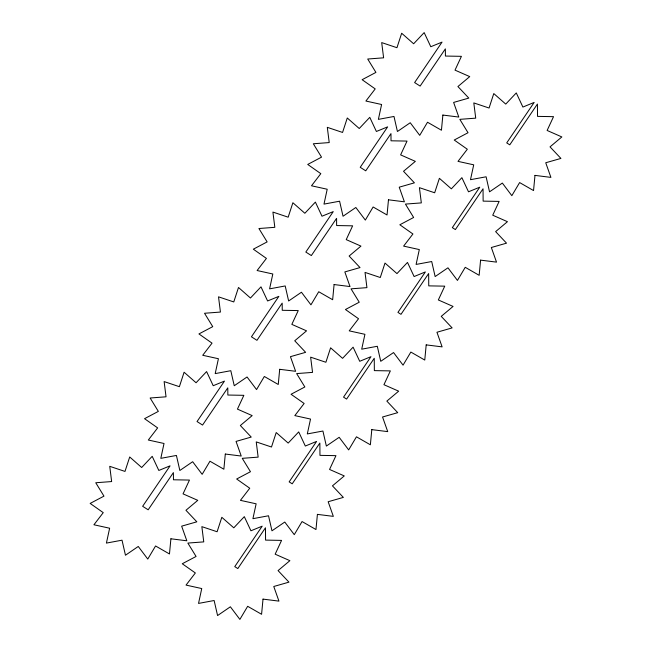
<?xml version="1.0" encoding="UTF-8"?>
<svg xmlns="http://www.w3.org/2000/svg" width="652" height="652" viewBox="0 0 652 652"><rect width="100%" height="100%" fill="white"/><g stroke="black" fill="none" stroke-linecap="round" stroke-linejoin="round"><path stroke-width="0.98" d="M170.905 538.788L169.471 553.964L155.559 545.977L147.768 559.074L138.265 546.466L125.461 555.227L122.022 540.19L106.415 543.092L109.634 528.226L93.929 524.77L103.244 512.643L90.155 503.425L103.961 496.131L95.746 482.749L111.647 481.559L109.732 466.319L124.988 471.429L129.707 456.979L141.68 467.508L152.201 456.327L158.819 470.459L170.082 465.838L142.649 506.294L148.167 509.807L173.399 472.586L173.456 479.782L189.455 480.068L183.049 493.866L197.768 500.345L185.95 510.272L196.839 521.82L181.655 526.164L186.831 540.793L170.905 538.788M225.299 454.045L223.864 469.22L209.952 461.225L202.161 474.33L192.658 461.722L179.854 470.483L176.415 455.446L160.808 458.348L164.027 443.482L148.322 440.027L157.637 427.899L144.548 418.682L158.346 411.388L150.139 398.005L166.04 396.807L164.125 381.575L179.381 386.685L184.1 372.227L196.073 382.757L206.594 371.583L213.212 385.715L224.475 381.086L197.043 421.551L202.56 425.063L227.792 387.842L227.85 395.039L243.848 395.324L237.442 409.122L252.161 415.601L240.343 425.528L251.232 437.076L236.048 441.412L241.224 456.041L225.299 454.045M279.692 369.301L278.257 384.476L264.337 376.481L256.554 389.578L247.051 376.978L234.247 385.739L230.808 370.703L215.201 373.604L218.42 358.73L202.715 355.283L212.03 343.148L198.941 333.938L212.739 326.644L204.532 313.262L220.433 312.063L218.518 296.831L233.775 301.941L238.493 287.483L250.458 298.013L260.987 286.839L267.605 300.971L278.869 296.342L251.436 336.807L256.953 340.32L282.186 303.098L282.243 310.295L298.241 310.572L291.835 324.378L306.554 330.849L294.737 340.776L305.625 352.333L290.442 356.668L295.617 371.298L279.692 369.301M263.017 599.115L261.582 614.29L247.67 606.303L239.879 619.4L230.376 606.792L217.572 615.553L214.133 600.516L198.534 603.418L201.745 588.552L186.04 585.097L195.355 572.969L182.267 563.752L196.073 556.458L187.857 543.075L203.758 541.885L201.851 526.645L217.108 531.755L221.819 517.305L233.791 527.827L244.313 516.653L250.93 530.785L262.194 526.164L234.761 566.621L237.817 568.568L265.47 527.77L265.568 540.109L281.566 540.394L275.16 554.192L289.879 560.671L278.062 570.598L288.958 582.146L273.767 586.49L278.942 601.12L263.017 599.115M334.085 284.549L332.65 299.733L318.73 291.737L310.939 304.834L301.444 292.235L288.64 300.988L285.201 285.951L269.594 288.86L272.813 273.987L257.108 270.531L266.423 258.404L253.335 249.186L267.133 241.9L258.925 228.518L274.826 227.32L272.911 212.079L288.168 217.189L292.887 202.739L304.851 213.269L315.381 202.096L321.998 216.219L333.262 211.598L305.829 252.055L311.346 255.568L336.579 218.355L336.628 225.551L352.634 225.828L346.228 239.626L360.947 246.106L349.13 256.032L360.018 267.581L344.835 271.925L350.01 286.554L334.085 284.549M317.41 514.371L315.975 529.546L302.063 521.551L294.272 534.656L284.769 522.048L271.965 530.809L268.526 515.773L252.919 518.674L256.138 503.809L240.433 500.353L249.749 488.226L236.66 479.008L250.466 471.714L242.251 458.332L258.151 457.133L256.236 441.901L271.493 447.011L276.212 432.553L288.184 443.083L298.706 431.909L305.323 446.041L316.587 441.412L289.154 481.877L292.21 483.817L319.863 443.026L319.961 455.365L335.959 455.65L329.553 469.448L344.272 475.927L332.455 485.854L343.351 497.403L328.16 501.738L333.335 516.368L317.41 514.371M388.478 199.805L387.043 214.981L373.123 206.986L365.332 220.091L355.837 207.483L343.033 216.244L339.594 201.207L323.987 204.109L327.206 189.243L311.501 185.787L320.817 173.66L307.728 164.443L321.526 157.148L313.319 143.766L329.219 142.576L327.304 127.336L342.561 132.446L347.28 117.988L359.244 128.517L369.774 117.344L376.391 131.476L387.655 126.855L360.222 167.311L365.739 170.824L390.972 133.603L391.021 140.799L407.027 141.085L400.621 154.883L415.34 161.362L403.523 171.289L414.411 182.837L399.228 187.181L404.403 201.81L388.478 199.805M371.803 429.627L370.369 444.803L356.457 436.807L348.665 449.904L339.162 437.305L326.359 446.066L322.919 431.029L307.312 433.93L310.531 419.057L294.826 415.609L304.142 403.474L291.053 394.264L304.851 386.97L296.644 373.588L312.544 372.39L310.629 357.157L325.886 362.267L330.605 347.809L342.577 358.339L353.099 347.166L359.717 361.298L370.98 356.668L343.547 397.133L346.603 399.073L374.256 358.274L374.354 370.621L390.352 370.898L383.947 384.704L398.665 391.176L386.848 401.102L397.736 412.659L382.553 416.995L387.728 431.624L371.803 429.627M442.871 115.062L441.437 130.237L427.516 122.242L419.725 135.347L410.23 122.739L397.427 131.5L393.987 116.463L378.38 119.365L381.599 104.499L365.894 101.044L375.21 88.908L362.121 79.699L375.919 72.405L367.712 59.022L383.612 57.824L381.697 42.592L396.954 47.702L401.673 33.244L413.637 43.774L424.167 32.6L430.785 46.732L442.048 42.103L414.615 82.568L420.132 86.08L445.365 48.859L445.414 56.056L461.42 56.333L455.014 70.139L469.733 76.61L457.916 86.545L468.804 98.093L453.621 102.429L458.796 117.058L442.871 115.062M426.196 344.875L424.762 360.059L410.85 352.064L403.058 365.161L393.555 352.553L380.752 361.314L377.312 346.277L361.705 349.187L364.924 334.313L349.219 330.857L358.535 318.73L345.446 309.513L359.244 302.218L351.037 288.836L366.937 287.646L365.022 272.406L380.279 277.516L384.998 263.066L396.97 273.595L407.492 262.422L414.11 276.546L425.373 271.925L397.94 312.381L400.988 314.329L428.649 273.53L428.747 285.869L444.745 286.155L438.34 299.953L453.058 306.432L441.241 316.359L452.129 327.907L436.946 332.251L442.121 346.88L426.196 344.875M480.589 260.132L479.155 275.307L465.235 267.312L457.451 280.417L447.948 267.809L435.145 276.57L431.706 261.533L416.098 264.435L419.317 249.569L403.612 246.114L412.928 233.987L399.839 224.769L413.637 217.475L405.43 204.092L421.331 202.902L419.415 187.662L434.672 192.772L439.391 178.314L451.355 188.844L461.885 177.67L468.503 191.802L479.766 187.181L452.333 227.638L455.381 229.577L483.042 188.787L483.14 201.126L499.139 201.411L492.733 215.209L507.452 221.688L495.634 231.615L506.522 243.163L491.339 247.507L496.514 262.128L480.589 260.132M534.982 175.388L533.548 190.563L519.628 182.568L511.836 195.673L502.342 183.065L489.538 191.827L486.099 176.79L470.491 179.691L473.711 164.826L458.006 161.37L467.321 149.235L454.232 140.025L468.03 132.731L459.823 119.349L475.724 118.151L473.808 102.918L489.065 108.028L493.784 93.57L505.748 104.1L516.278 92.926L522.896 107.058L534.159 102.429L506.726 142.894L509.774 144.834L537.435 104.035L537.525 116.382L553.532 116.659L547.126 130.465L561.845 136.936L550.027 146.871L560.916 158.42L545.732 162.755L550.907 177.385L534.982 175.388"/></g></svg>
